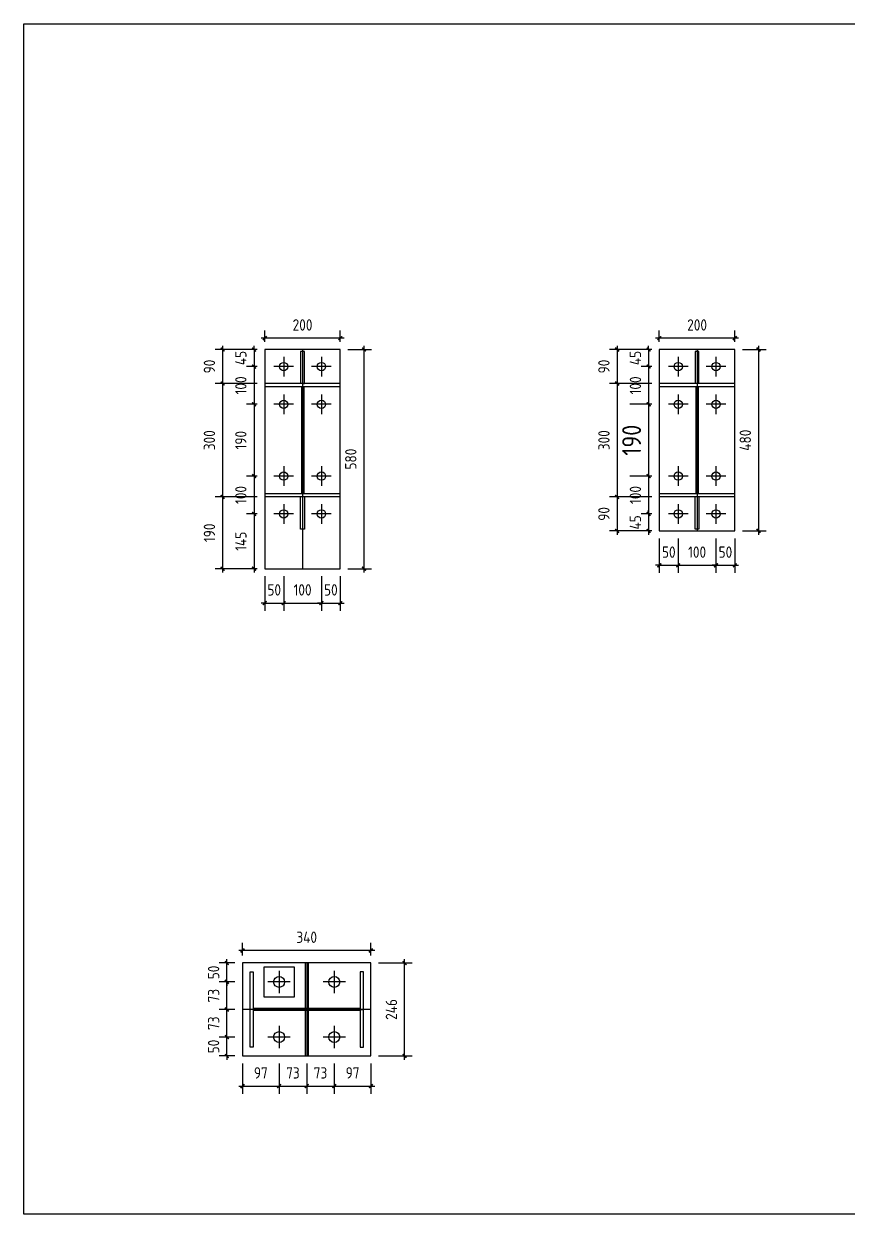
# Model space of a CAD drawing. Extents: x 533809 to 747315, y -17138 to 180511.
# Drawn here: x 561684 to 563867, y 168712 to 171862 of the extents above; entities that cross this region are included whole.
import ezdxf

# ---------------------------------------------------------------- set-up
doc = ezdxf.new("R2010")
doc.units = 0
doc.header["$LTSCALE"] = 1000
doc.header["$MEASUREMENT"] = 0
doc.styles.get("Standard").update_dxf_attribs({"font": 'gbenor.shx', "bigfont": 'gbcbig.shx'})
doc.dimstyles.get("Standard").update_dxf_attribs({"dimscale": 100, "dimtxt": 3.5, "dimasz": 1, "dimexe": 2.5, "dimexo": 3, "dimgap": 1.5, "dimtad": 1, "dimdec": 0, "dimzin": 0, "dimdsep": 46, "dimtxsty": 'Standard', "dimblk": 'ARCHTICK', "dimcen": 0.09, "dimadec": 0, "dimazin": 0, "dimtfac": 1, "dimtdec": 0, "dimtix": 1, "dimtmove": 2, "dimatfit": 3, "dimfxl": 1, "dimtolj": 1, "dimtzin": 0, "dimarcsym": 0})

# ---------------------------------------------------------------- blocks, each defined once
blk = doc.blocks.new('_ArchTick')
at = {"color": 0, "linetype": 'ByBlock', "const_width": 0.4}
blk.add_lwpolyline([(-0.5, -0.5), (0.5, 0.5)], dxfattribs=at)
blk = doc.blocks.new('*D1408')
at = {"color": 3, "lineweight": -2}
for p, q in [((562302.3, 171000.4), (562273.9, 171000.4)), ((562293.9, 171000.4), (562293.9, 171010.4)), ((562293.9, 171000.4), (562293.9, 170955.4)), ((562302.3, 170955.4), (562273.9, 170955.4)), ((562293.9, 170955.4), (562293.9, 170945.4))]:
    blk.add_line(p, q, dxfattribs=at)
at = {"layer": 'Defpoints', "color": 0}
for p in [(562322.3, 171000.4), (562293.9, 170955.4), (562322.3, 170955.4)]:
    blk.add_point(p, dxfattribs=at)
at = {"color": 3, "lineweight": -2, "xscale": 10, "yscale": 10, "zscale": 10}
for p, rotation in [((562293.9, 171000.4), 270), ((562293.9, 170955.4), 90)]:
    blk.add_blockref('_ArchTick', p, dxfattribs=dict(at, rotation=rotation))
at = {"color": 0, "insert": (562258.9, 170977.9), "char_height": 30, "attachment_point": 5, "rotation": 90}
blk.add_mtext('\\A1;45', dxfattribs=at)
blk = doc.blocks.new('*D1379')
at = {"color": 3, "lineweight": -2}
for p, q in [((562302.3, 170955.4), (562273.9, 170955.4)), ((562293.9, 170965.4), (562293.9, 170845.4)), ((562302.3, 170855.4), (562273.9, 170855.4))]:
    blk.add_line(p, q, dxfattribs=at)
at = {"layer": 'Defpoints', "color": 0}
for p in [(562322.3, 170955.4), (562293.9, 170855.4), (562322.3, 170855.4)]:
    blk.add_point(p, dxfattribs=at)
at = {"color": 3, "lineweight": -2, "xscale": 10, "yscale": 10, "zscale": 10}
for p, rotation in [((562293.9, 170955.4), 90), ((562293.9, 170855.4), 270)]:
    blk.add_blockref('_ArchTick', p, dxfattribs=dict(at, rotation=rotation))
at = {"color": 0, "insert": (562258.9, 170905.4), "char_height": 30, "attachment_point": 5, "rotation": 90}
blk.add_mtext('\\A1;100', dxfattribs=at)
blk = doc.blocks.new('*D1380')
at = {"color": 3, "lineweight": -2}
for p, q in [((562293.9, 170865.4), (562293.9, 170655.4)), ((562302.3, 170855.4), (562273.9, 170855.4)), ((562302.3, 170665.4), (562273.9, 170665.4))]:
    blk.add_line(p, q, dxfattribs=at)
at = {"layer": 'Defpoints', "color": 0}
for p in [(562322.3, 170855.4), (562293.9, 170665.4), (562322.3, 170665.4)]:
    blk.add_point(p, dxfattribs=at)
at = {"color": 3, "lineweight": -2, "xscale": 10, "yscale": 10, "zscale": 10}
for p, rotation in [((562293.9, 170855.4), 90), ((562293.9, 170665.4), 270)]:
    blk.add_blockref('_ArchTick', p, dxfattribs=dict(at, rotation=rotation))
at = {"color": 0, "insert": (562258.9, 170760.4), "char_height": 30, "attachment_point": 5, "rotation": 90}
blk.add_mtext('\\A1;190', dxfattribs=at)
blk = doc.blocks.new('*D1381')
at = {"color": 3, "lineweight": -2}
for p, q in [((562293.9, 170675.4), (562293.9, 170555.4)), ((562302.3, 170665.4), (562273.9, 170665.4)), ((562302.3, 170565.4), (562273.9, 170565.4))]:
    blk.add_line(p, q, dxfattribs=at)
at = {"layer": 'Defpoints', "color": 0}
for p in [(562322.3, 170665.4), (562293.9, 170565.4), (562322.3, 170565.4)]:
    blk.add_point(p, dxfattribs=at)
at = {"color": 3, "lineweight": -2, "xscale": 10, "yscale": 10, "zscale": 10}
for p, rotation in [((562293.9, 170665.4), 90), ((562293.9, 170565.4), 270)]:
    blk.add_blockref('_ArchTick', p, dxfattribs=dict(at, rotation=rotation))
at = {"color": 0, "insert": (562258.9, 170615.4), "char_height": 30, "attachment_point": 5, "rotation": 90}
blk.add_mtext('\\A1;100', dxfattribs=at)
blk = doc.blocks.new('*D1409')
at = {"color": 3, "lineweight": -2}
for p, q in [((562293.9, 170575.4), (562293.9, 170410.4)), ((562302.3, 170565.4), (562273.9, 170565.4)), ((562302.3, 170420.4), (562273.9, 170420.4))]:
    blk.add_line(p, q, dxfattribs=at)
at = {"layer": 'Defpoints', "color": 0}
for p in [(562322.3, 170565.4), (562293.9, 170420.4), (562322.3, 170420.4)]:
    blk.add_point(p, dxfattribs=at)
at = {"color": 3, "lineweight": -2, "xscale": 10, "yscale": 10, "zscale": 10}
for p, rotation in [((562293.9, 170565.4), 90), ((562293.9, 170420.4), 270)]:
    blk.add_blockref('_ArchTick', p, dxfattribs=dict(at, rotation=rotation))
at = {"color": 0, "insert": (562258.9, 170492.9), "char_height": 30, "attachment_point": 5, "rotation": 90}
blk.add_mtext('\\A1;145', dxfattribs=at)
blk = doc.blocks.new('*D1382')
at = {"color": 3, "lineweight": -2}
for p, q in [((562322.3, 170400.4), (562322.3, 170309.3)), ((562372.3, 170400.4), (562372.3, 170309.3)), ((562322.3, 170329.3), (562312.3, 170329.3)), ((562322.3, 170329.3), (562372.3, 170329.3)), ((562372.3, 170329.3), (562382.3, 170329.3))]:
    blk.add_line(p, q, dxfattribs=at)
at = {"layer": 'Defpoints', "color": 0}
for p in [(562322.3, 170420.4), (562372.3, 170420.4), (562372.3, 170329.3)]:
    blk.add_point(p, dxfattribs=at)
at = {"color": 3, "lineweight": -2, "xscale": 10, "yscale": 10, "zscale": 10}
blk.add_blockref('_ArchTick', (562322.3, 170329.3), dxfattribs=at)
at = {"color": 3, "lineweight": -2, "xscale": 10, "yscale": 10, "zscale": 10, "rotation": 180}
blk.add_blockref('_ArchTick', (562372.3, 170329.3), dxfattribs=at)
at = {"color": 0, "insert": (562347.3, 170364.3), "char_height": 30, "attachment_point": 5}
blk.add_mtext('\\A1;50', dxfattribs=at)
blk = doc.blocks.new('*D1383')
at = {"color": 3, "lineweight": -2}
for p, q in [((562372.3, 170400.4), (562372.3, 170309.3)), ((562472.3, 170400.4), (562472.3, 170309.3)), ((562362.3, 170329.3), (562482.3, 170329.3))]:
    blk.add_line(p, q, dxfattribs=at)
at = {"layer": 'Defpoints', "color": 0}
for p in [(562372.3, 170420.4), (562472.3, 170420.4), (562472.3, 170329.3)]:
    blk.add_point(p, dxfattribs=at)
at = {"color": 3, "lineweight": -2, "xscale": 10, "yscale": 10, "zscale": 10, "rotation": 180}
blk.add_blockref('_ArchTick', (562372.3, 170329.3), dxfattribs=at)
at = {"color": 3, "lineweight": -2, "xscale": 10, "yscale": 10, "zscale": 10}
blk.add_blockref('_ArchTick', (562472.3, 170329.3), dxfattribs=at)
at = {"color": 0, "insert": (562422.3, 170364.3), "char_height": 30, "attachment_point": 5}
blk.add_mtext('\\A1;100', dxfattribs=at)
blk = doc.blocks.new('*D1410')
at = {"color": 3, "lineweight": -2}
for p, q in [((562472.3, 170400.4), (562472.3, 170309.3)), ((562522.3, 170400.4), (562522.3, 170309.3)), ((562472.3, 170329.3), (562462.3, 170329.3)), ((562472.3, 170329.3), (562522.3, 170329.3)), ((562522.3, 170329.3), (562532.3, 170329.3))]:
    blk.add_line(p, q, dxfattribs=at)
at = {"layer": 'Defpoints', "color": 0}
for p in [(562472.3, 170420.4), (562522.3, 170420.4), (562522.3, 170329.3)]:
    blk.add_point(p, dxfattribs=at)
at = {"color": 3, "lineweight": -2, "xscale": 10, "yscale": 10, "zscale": 10}
blk.add_blockref('_ArchTick', (562472.3, 170329.3), dxfattribs=at)
at = {"color": 3, "lineweight": -2, "xscale": 10, "yscale": 10, "zscale": 10, "rotation": 180}
blk.add_blockref('_ArchTick', (562522.3, 170329.3), dxfattribs=at)
at = {"color": 0, "insert": (562497.3, 170364.3), "char_height": 30, "attachment_point": 5}
blk.add_mtext('\\A1;50', dxfattribs=at)
blk = doc.blocks.new('*D1411')
at = {"color": 3, "lineweight": -2}
for p, q in [((562302.3, 171000.4), (562190.6, 171000.4)), ((562210.6, 171010.4), (562210.6, 170900.4)), ((562302.3, 170910.4), (562190.6, 170910.4))]:
    blk.add_line(p, q, dxfattribs=at)
at = {"layer": 'Defpoints', "color": 0}
for p in [(562322.3, 171000.4), (562210.6, 170910.4), (562322.3, 170910.4)]:
    blk.add_point(p, dxfattribs=at)
at = {"color": 3, "lineweight": -2, "xscale": 10, "yscale": 10, "zscale": 10}
for p, rotation in [((562210.6, 171000.4), 90), ((562210.6, 170910.4), 270)]:
    blk.add_blockref('_ArchTick', p, dxfattribs=dict(at, rotation=rotation))
at = {"color": 0, "insert": (562175.6, 170955.4), "char_height": 30, "attachment_point": 5, "rotation": 90}
blk.add_mtext('\\A1;90', dxfattribs=at)
blk = doc.blocks.new('*D1412')
at = {"color": 3, "lineweight": -2}
for p, q in [((562210.6, 170920.4), (562210.6, 170600.4)), ((562302.3, 170910.4), (562190.6, 170910.4)), ((562302.3, 170610.4), (562190.6, 170610.4))]:
    blk.add_line(p, q, dxfattribs=at)
at = {"layer": 'Defpoints', "color": 0}
for p in [(562322.3, 170910.4), (562210.6, 170610.4), (562322.3, 170610.4)]:
    blk.add_point(p, dxfattribs=at)
at = {"color": 3, "lineweight": -2, "xscale": 10, "yscale": 10, "zscale": 10}
for p, rotation in [((562210.6, 170910.4), 90), ((562210.6, 170610.4), 270)]:
    blk.add_blockref('_ArchTick', p, dxfattribs=dict(at, rotation=rotation))
at = {"color": 0, "insert": (562175.6, 170760.4), "char_height": 30, "attachment_point": 5, "rotation": 90}
blk.add_mtext('\\A1;300', dxfattribs=at)
blk = doc.blocks.new('*D1413')
at = {"color": 3, "lineweight": -2}
for p, q in [((562302.3, 170610.4), (562190.6, 170610.4)), ((562210.6, 170620.4), (562210.6, 170410.4)), ((562302.3, 170420.4), (562190.6, 170420.4))]:
    blk.add_line(p, q, dxfattribs=at)
at = {"layer": 'Defpoints', "color": 0}
for p in [(562322.3, 170610.4), (562210.6, 170420.4), (562322.3, 170420.4)]:
    blk.add_point(p, dxfattribs=at)
at = {"color": 3, "lineweight": -2, "xscale": 10, "yscale": 10, "zscale": 10}
for p, rotation in [((562210.6, 170610.4), 90), ((562210.6, 170420.4), 270)]:
    blk.add_blockref('_ArchTick', p, dxfattribs=dict(at, rotation=rotation))
at = {"color": 0, "insert": (562175.6, 170515.4), "char_height": 30, "attachment_point": 5, "rotation": 90}
blk.add_mtext('\\A1;190', dxfattribs=at)
blk = doc.blocks.new('*D1414')
at = {"color": 3, "lineweight": -2}
for p, q in [((562542.3, 171000.4), (562605, 171000.4)), ((562585, 171010.4), (562585, 170410.4)), ((562542.3, 170420.4), (562605, 170420.4))]:
    blk.add_line(p, q, dxfattribs=at)
at = {"layer": 'Defpoints', "color": 0}
for p in [(562522.3, 171000.4), (562522.3, 170420.4), (562585, 170420.4)]:
    blk.add_point(p, dxfattribs=at)
at = {"color": 3, "lineweight": -2, "xscale": 10, "yscale": 10, "zscale": 10}
for p, rotation in [((562585, 171000.4), 90), ((562585, 170420.4), 270)]:
    blk.add_blockref('_ArchTick', p, dxfattribs=dict(at, rotation=rotation))
at = {"color": 0, "insert": (562550, 170710.4), "char_height": 30, "attachment_point": 5, "rotation": 90}
blk.add_mtext('\\A1;580', dxfattribs=at)
blk = doc.blocks.new('*D1415')
at = {"color": 3, "lineweight": -2}
for p, q in [((562322.3, 171020.4), (562322.3, 171050.4)), ((562522.3, 171020.4), (562522.3, 171050.4)), ((562532.3, 171030.4), (562312.3, 171030.4))]:
    blk.add_line(p, q, dxfattribs=at)
at = {"layer": 'Defpoints', "color": 0}
for p in [(562322.3, 171030.4), (562322.3, 171000.4), (562522.3, 171000.4)]:
    blk.add_point(p, dxfattribs=at)
at = {"color": 3, "lineweight": -2, "xscale": 10, "yscale": 10, "zscale": 10, "rotation": 180}
blk.add_blockref('_ArchTick', (562322.3, 171030.4), dxfattribs=at)
at = {"color": 3, "lineweight": -2, "xscale": 10, "yscale": 10, "zscale": 10}
blk.add_blockref('_ArchTick', (562522.3, 171030.4), dxfattribs=at)
at = {"color": 0, "insert": (562422.3, 171065.4), "char_height": 30, "attachment_point": 5}
blk.add_mtext('\\A1;200', dxfattribs=at)
blk = doc.blocks.new('*D1416')
at = {"color": 3, "lineweight": -2}
for p, q in [((563347.1, 171000.4), (563318.7, 171000.4)), ((563338.7, 171000.4), (563338.7, 171010.4)), ((563338.7, 171000.4), (563338.7, 170955.4)), ((563347.1, 170955.4), (563318.7, 170955.4)), ((563338.7, 170955.4), (563338.7, 170945.4))]:
    blk.add_line(p, q, dxfattribs=at)
at = {"layer": 'Defpoints', "color": 0}
for p in [(563367.1, 171000.4), (563338.7, 170955.4), (563367.1, 170955.4)]:
    blk.add_point(p, dxfattribs=at)
at = {"color": 3, "lineweight": -2, "xscale": 10, "yscale": 10, "zscale": 10}
for p, rotation in [((563338.7, 171000.4), 270), ((563338.7, 170955.4), 90)]:
    blk.add_blockref('_ArchTick', p, dxfattribs=dict(at, rotation=rotation))
at = {"color": 0, "insert": (563303.7, 170977.9), "char_height": 30, "attachment_point": 5, "rotation": 90}
blk.add_mtext('\\A1;45', dxfattribs=at)
blk = doc.blocks.new('*D1384')
at = {"color": 3, "lineweight": -2}
for p, q in [((563347.1, 170955.4), (563318.7, 170955.4)), ((563338.7, 170965.4), (563338.7, 170845.4)), ((563347.1, 170855.4), (563318.7, 170855.4))]:
    blk.add_line(p, q, dxfattribs=at)
at = {"layer": 'Defpoints', "color": 0}
for p in [(563367.1, 170955.4), (563338.7, 170855.4), (563367.1, 170855.4)]:
    blk.add_point(p, dxfattribs=at)
at = {"color": 3, "lineweight": -2, "xscale": 10, "yscale": 10, "zscale": 10}
for p, rotation in [((563338.7, 170955.4), 90), ((563338.7, 170855.4), 270)]:
    blk.add_blockref('_ArchTick', p, dxfattribs=dict(at, rotation=rotation))
at = {"color": 0, "insert": (563303.7, 170905.4), "char_height": 30, "attachment_point": 5, "rotation": 90}
blk.add_mtext('\\A1;100', dxfattribs=at)
blk = doc.blocks.new('*D1385')
at = {"color": 3, "lineweight": -2}
for p, q in [((563347.1, 170855.4), (563288.7, 170855.4)), ((563338.7, 170855.4), (563338.7, 170665.4)), ((563347.1, 170665.4), (563288.7, 170665.4))]:
    blk.add_line(p, q, dxfattribs=at)
at = {"layer": 'Defpoints', "color": 0}
for p in [(563367.1, 170855.4), (563338.7, 170665.4), (563367.1, 170665.4)]:
    blk.add_point(p, dxfattribs=at)
at = {"color": 3, "lineweight": -2, "xscale": 10, "yscale": 10, "zscale": 10}
for p, rotation in [((563338.7, 170855.4), 90), ((563338.7, 170665.4), 270)]:
    blk.add_blockref('_ArchTick', p, dxfattribs=dict(at, rotation=rotation))
at = {"color": 0, "insert": (563293.7, 170760.4), "char_height": 50, "attachment_point": 5, "rotation": 90}
blk.add_mtext('\\A1;190', dxfattribs=at)
blk = doc.blocks.new('*D1386')
at = {"color": 3, "lineweight": -2}
for p, q in [((563338.7, 170675.4), (563338.7, 170555.4)), ((563347.1, 170665.4), (563318.7, 170665.4)), ((563347.1, 170565.4), (563318.7, 170565.4))]:
    blk.add_line(p, q, dxfattribs=at)
at = {"layer": 'Defpoints', "color": 0}
for p in [(563367.1, 170665.4), (563338.7, 170565.4), (563367.1, 170565.4)]:
    blk.add_point(p, dxfattribs=at)
at = {"color": 3, "lineweight": -2, "xscale": 10, "yscale": 10, "zscale": 10}
for p, rotation in [((563338.7, 170665.4), 90), ((563338.7, 170565.4), 270)]:
    blk.add_blockref('_ArchTick', p, dxfattribs=dict(at, rotation=rotation))
at = {"color": 0, "insert": (563303.7, 170615.4), "char_height": 30, "attachment_point": 5, "rotation": 90}
blk.add_mtext('\\A1;100', dxfattribs=at)
blk = doc.blocks.new('*D1417')
at = {"color": 3, "lineweight": -2}
for p, q in [((563338.7, 170565.4), (563338.7, 170575.4)), ((563347.1, 170565.4), (563318.7, 170565.4)), ((563338.7, 170565.4), (563338.7, 170520.4)), ((563347.1, 170520.4), (563318.7, 170520.4)), ((563338.7, 170520.4), (563338.7, 170510.4))]:
    blk.add_line(p, q, dxfattribs=at)
at = {"layer": 'Defpoints', "color": 0}
for p in [(563367.1, 170565.4), (563338.7, 170520.4), (563367.1, 170520.4)]:
    blk.add_point(p, dxfattribs=at)
at = {"color": 3, "lineweight": -2, "xscale": 10, "yscale": 10, "zscale": 10}
for p, rotation in [((563338.7, 170565.4), 270), ((563338.7, 170520.4), 90)]:
    blk.add_blockref('_ArchTick', p, dxfattribs=dict(at, rotation=rotation))
at = {"color": 0, "insert": (563303.7, 170542.9), "char_height": 30, "attachment_point": 5, "rotation": 90}
blk.add_mtext('\\A1;45', dxfattribs=at)
blk = doc.blocks.new('*D1387')
at = {"color": 3, "lineweight": -2}
for p, q in [((563367.1, 170500.4), (563367.1, 170409.3)), ((563417.1, 170500.4), (563417.1, 170409.3)), ((563367.1, 170429.3), (563357.1, 170429.3)), ((563367.1, 170429.3), (563417.1, 170429.3)), ((563417.1, 170429.3), (563427.1, 170429.3))]:
    blk.add_line(p, q, dxfattribs=at)
at = {"layer": 'Defpoints', "color": 0}
for p in [(563367.1, 170520.4), (563417.1, 170520.4), (563417.1, 170429.3)]:
    blk.add_point(p, dxfattribs=at)
at = {"color": 3, "lineweight": -2, "xscale": 10, "yscale": 10, "zscale": 10}
blk.add_blockref('_ArchTick', (563367.1, 170429.3), dxfattribs=at)
at = {"color": 3, "lineweight": -2, "xscale": 10, "yscale": 10, "zscale": 10, "rotation": 180}
blk.add_blockref('_ArchTick', (563417.1, 170429.3), dxfattribs=at)
at = {"color": 0, "insert": (563392.1, 170464.3), "char_height": 30, "attachment_point": 5}
blk.add_mtext('\\A1;50', dxfattribs=at)
blk = doc.blocks.new('*D1388')
at = {"color": 3, "lineweight": -2}
for p, q in [((563417.1, 170500.4), (563417.1, 170409.3)), ((563517.1, 170500.4), (563517.1, 170409.3)), ((563407.1, 170429.3), (563527.1, 170429.3))]:
    blk.add_line(p, q, dxfattribs=at)
at = {"layer": 'Defpoints', "color": 0}
for p in [(563417.1, 170520.4), (563517.1, 170520.4), (563517.1, 170429.3)]:
    blk.add_point(p, dxfattribs=at)
at = {"color": 3, "lineweight": -2, "xscale": 10, "yscale": 10, "zscale": 10, "rotation": 180}
blk.add_blockref('_ArchTick', (563417.1, 170429.3), dxfattribs=at)
at = {"color": 3, "lineweight": -2, "xscale": 10, "yscale": 10, "zscale": 10}
blk.add_blockref('_ArchTick', (563517.1, 170429.3), dxfattribs=at)
at = {"color": 0, "insert": (563467.1, 170464.3), "char_height": 30, "attachment_point": 5}
blk.add_mtext('\\A1;100', dxfattribs=at)
blk = doc.blocks.new('*D1418')
at = {"color": 3, "lineweight": -2}
for p, q in [((563517.1, 170500.4), (563517.1, 170409.3)), ((563567.1, 170500.4), (563567.1, 170409.3)), ((563517.1, 170429.3), (563507.1, 170429.3)), ((563517.1, 170429.3), (563567.1, 170429.3)), ((563567.1, 170429.3), (563577.1, 170429.3))]:
    blk.add_line(p, q, dxfattribs=at)
at = {"layer": 'Defpoints', "color": 0}
for p in [(563517.1, 170520.4), (563567.1, 170520.4), (563567.1, 170429.3)]:
    blk.add_point(p, dxfattribs=at)
at = {"color": 3, "lineweight": -2, "xscale": 10, "yscale": 10, "zscale": 10}
blk.add_blockref('_ArchTick', (563517.1, 170429.3), dxfattribs=at)
at = {"color": 3, "lineweight": -2, "xscale": 10, "yscale": 10, "zscale": 10, "rotation": 180}
blk.add_blockref('_ArchTick', (563567.1, 170429.3), dxfattribs=at)
at = {"color": 0, "insert": (563542.1, 170464.3), "char_height": 30, "attachment_point": 5}
blk.add_mtext('\\A1;50', dxfattribs=at)
blk = doc.blocks.new('*D1419')
at = {"color": 3, "lineweight": -2}
for p, q in [((563347.1, 171000.4), (563235.4, 171000.4)), ((563255.4, 171010.4), (563255.4, 170900.4)), ((563347.1, 170910.4), (563235.4, 170910.4))]:
    blk.add_line(p, q, dxfattribs=at)
at = {"layer": 'Defpoints', "color": 0}
for p in [(563367.1, 171000.4), (563255.4, 170910.4), (563367.1, 170910.4)]:
    blk.add_point(p, dxfattribs=at)
at = {"color": 3, "lineweight": -2, "xscale": 10, "yscale": 10, "zscale": 10}
for p, rotation in [((563255.4, 171000.4), 90), ((563255.4, 170910.4), 270)]:
    blk.add_blockref('_ArchTick', p, dxfattribs=dict(at, rotation=rotation))
at = {"color": 0, "insert": (563220.4, 170955.4), "char_height": 30, "attachment_point": 5, "rotation": 90}
blk.add_mtext('\\A1;90', dxfattribs=at)
blk = doc.blocks.new('*D1420')
at = {"color": 3, "lineweight": -2}
for p, q in [((563255.4, 170920.4), (563255.4, 170600.4)), ((563347.1, 170910.4), (563235.4, 170910.4)), ((563347.1, 170610.4), (563235.4, 170610.4))]:
    blk.add_line(p, q, dxfattribs=at)
at = {"layer": 'Defpoints', "color": 0}
for p in [(563367.1, 170910.4), (563255.4, 170610.4), (563367.1, 170610.4)]:
    blk.add_point(p, dxfattribs=at)
at = {"color": 3, "lineweight": -2, "xscale": 10, "yscale": 10, "zscale": 10}
for p, rotation in [((563255.4, 170910.4), 90), ((563255.4, 170610.4), 270)]:
    blk.add_blockref('_ArchTick', p, dxfattribs=dict(at, rotation=rotation))
at = {"color": 0, "insert": (563220.4, 170760.4), "char_height": 30, "attachment_point": 5, "rotation": 90}
blk.add_mtext('\\A1;300', dxfattribs=at)
blk = doc.blocks.new('*D1421')
at = {"color": 3, "lineweight": -2}
for p, q in [((563347.1, 170610.4), (563235.4, 170610.4)), ((563255.4, 170620.4), (563255.4, 170510.4)), ((563347.1, 170520.4), (563235.4, 170520.4))]:
    blk.add_line(p, q, dxfattribs=at)
at = {"layer": 'Defpoints', "color": 0}
for p in [(563367.1, 170610.4), (563255.4, 170520.4), (563367.1, 170520.4)]:
    blk.add_point(p, dxfattribs=at)
at = {"color": 3, "lineweight": -2, "xscale": 10, "yscale": 10, "zscale": 10}
for p, rotation in [((563255.4, 170610.4), 90), ((563255.4, 170520.4), 270)]:
    blk.add_blockref('_ArchTick', p, dxfattribs=dict(at, rotation=rotation))
at = {"color": 0, "insert": (563220.4, 170565.4), "char_height": 30, "attachment_point": 5, "rotation": 90}
blk.add_mtext('\\A1;90', dxfattribs=at)
blk = doc.blocks.new('*D1422')
at = {"color": 3, "lineweight": -2}
for p, q in [((563587.1, 171000.4), (563649.8, 171000.4)), ((563629.8, 171010.4), (563629.8, 170510.4)), ((563587.1, 170520.4), (563649.8, 170520.4))]:
    blk.add_line(p, q, dxfattribs=at)
at = {"layer": 'Defpoints', "color": 0}
for p in [(563567.1, 171000.4), (563567.1, 170520.4), (563629.8, 170520.4)]:
    blk.add_point(p, dxfattribs=at)
at = {"color": 3, "lineweight": -2, "xscale": 10, "yscale": 10, "zscale": 10}
for p, rotation in [((563629.8, 171000.4), 90), ((563629.8, 170520.4), 270)]:
    blk.add_blockref('_ArchTick', p, dxfattribs=dict(at, rotation=rotation))
at = {"color": 0, "insert": (563594.8, 170760.4), "char_height": 30, "attachment_point": 5, "rotation": 90}
blk.add_mtext('\\A1;480', dxfattribs=at)
blk = doc.blocks.new('*D1423')
at = {"color": 3, "lineweight": -2}
for p, q in [((563367.1, 171020.4), (563367.1, 171050.4)), ((563567.1, 171020.4), (563567.1, 171050.4)), ((563577.1, 171030.4), (563357.1, 171030.4))]:
    blk.add_line(p, q, dxfattribs=at)
at = {"layer": 'Defpoints', "color": 0}
for p in [(563367.1, 171030.4), (563367.1, 171000.4), (563567.1, 171000.4)]:
    blk.add_point(p, dxfattribs=at)
at = {"color": 3, "lineweight": -2, "xscale": 10, "yscale": 10, "zscale": 10, "rotation": 180}
blk.add_blockref('_ArchTick', (563367.1, 171030.4), dxfattribs=at)
at = {"color": 3, "lineweight": -2, "xscale": 10, "yscale": 10, "zscale": 10}
blk.add_blockref('_ArchTick', (563567.1, 171030.4), dxfattribs=at)
at = {"color": 0, "insert": (563467.1, 171065.4), "char_height": 30, "attachment_point": 5}
blk.add_mtext('\\A1;200', dxfattribs=at)
blk = doc.blocks.new('*D1399')
at = {"color": 3, "lineweight": -2}
for p, q in [((562263.3, 169111), (562263.3, 169031.2)), ((562360.3, 169111), (562360.3, 169031.2)), ((562253.3, 169051.2), (562370.3, 169051.2))]:
    blk.add_line(p, q, dxfattribs=at)
at = {"layer": 'Defpoints', "color": 0}
for p in [(562263.3, 169131), (562360.3, 169131), (562360.3, 169051.2)]:
    blk.add_point(p, dxfattribs=at)
at = {"color": 3, "lineweight": -2, "xscale": 10, "yscale": 10, "zscale": 10, "rotation": 180}
blk.add_blockref('_ArchTick', (562263.3, 169051.2), dxfattribs=at)
at = {"color": 3, "lineweight": -2, "xscale": 10, "yscale": 10, "zscale": 10}
blk.add_blockref('_ArchTick', (562360.3, 169051.2), dxfattribs=at)
at = {"color": 0, "insert": (562311.8, 169086.2), "char_height": 30, "attachment_point": 5}
blk.add_mtext('\\A1;97', dxfattribs=at)
blk = doc.blocks.new('*D1400')
at = {"color": 3, "lineweight": -2}
for p, q in [((562360.3, 169111), (562360.3, 169031.2)), ((562433.3, 169111), (562433.3, 169031.2)), ((562350.3, 169051.2), (562443.3, 169051.2))]:
    blk.add_line(p, q, dxfattribs=at)
at = {"layer": 'Defpoints', "color": 0}
for p in [(562360.3, 169131), (562433.3, 169131), (562433.3, 169051.2)]:
    blk.add_point(p, dxfattribs=at)
at = {"color": 3, "lineweight": -2, "xscale": 10, "yscale": 10, "zscale": 10, "rotation": 180}
blk.add_blockref('_ArchTick', (562360.3, 169051.2), dxfattribs=at)
at = {"color": 3, "lineweight": -2, "xscale": 10, "yscale": 10, "zscale": 10}
blk.add_blockref('_ArchTick', (562433.3, 169051.2), dxfattribs=at)
at = {"color": 0, "insert": (562396.8, 169086.2), "char_height": 30, "attachment_point": 5}
blk.add_mtext('\\A1;73', dxfattribs=at)
blk = doc.blocks.new('*D1401')
at = {"color": 3, "lineweight": -2}
for p, q in [((562433.3, 169111), (562433.3, 169031.2)), ((562506.3, 169111), (562506.3, 169031.2)), ((562423.3, 169051.2), (562516.3, 169051.2))]:
    blk.add_line(p, q, dxfattribs=at)
at = {"layer": 'Defpoints', "color": 0}
for p in [(562433.3, 169131), (562506.3, 169131), (562506.3, 169051.2)]:
    blk.add_point(p, dxfattribs=at)
at = {"color": 3, "lineweight": -2, "xscale": 10, "yscale": 10, "zscale": 10, "rotation": 180}
blk.add_blockref('_ArchTick', (562433.3, 169051.2), dxfattribs=at)
at = {"color": 3, "lineweight": -2, "xscale": 10, "yscale": 10, "zscale": 10}
blk.add_blockref('_ArchTick', (562506.3, 169051.2), dxfattribs=at)
at = {"color": 0, "insert": (562469.8, 169086.2), "char_height": 30, "attachment_point": 5}
blk.add_mtext('\\A1;73', dxfattribs=at)
blk = doc.blocks.new('*D1402')
at = {"color": 3, "lineweight": -2}
for p, q in [((562506.3, 169111), (562506.3, 169031.2)), ((562603.3, 169111), (562603.3, 169031.2)), ((562496.3, 169051.2), (562613.3, 169051.2))]:
    blk.add_line(p, q, dxfattribs=at)
at = {"layer": 'Defpoints', "color": 0}
for p in [(562506.3, 169131), (562603.3, 169131), (562603.3, 169051.2)]:
    blk.add_point(p, dxfattribs=at)
at = {"color": 3, "lineweight": -2, "xscale": 10, "yscale": 10, "zscale": 10, "rotation": 180}
blk.add_blockref('_ArchTick', (562506.3, 169051.2), dxfattribs=at)
at = {"color": 3, "lineweight": -2, "xscale": 10, "yscale": 10, "zscale": 10}
blk.add_blockref('_ArchTick', (562603.3, 169051.2), dxfattribs=at)
at = {"color": 0, "insert": (562554.8, 169086.2), "char_height": 30, "attachment_point": 5}
blk.add_mtext('\\A1;97', dxfattribs=at)
blk = doc.blocks.new('*D1378')
at = {"color": 3, "lineweight": -2}
for p, q in [((562221.8, 169181), (562221.8, 169191)), ((562243.3, 169181), (562201.8, 169181)), ((562221.8, 169131), (562221.8, 169181)), ((562243.3, 169131), (562201.8, 169131)), ((562221.8, 169131), (562221.8, 169121))]:
    blk.add_line(p, q, dxfattribs=at)
at = {"layer": 'Defpoints', "color": 0}
for p in [(562221.8, 169181), (562263.3, 169181), (562263.3, 169131)]:
    blk.add_point(p, dxfattribs=at)
at = {"color": 3, "lineweight": -2, "xscale": 10, "yscale": 10, "zscale": 10}
for p, rotation in [((562221.8, 169181), 270), ((562221.8, 169131), 90)]:
    blk.add_blockref('_ArchTick', p, dxfattribs=dict(at, rotation=rotation))
at = {"color": 0, "insert": (562186.8, 169156), "char_height": 30, "attachment_point": 5, "rotation": 90}
blk.add_mtext('\\A1;50', dxfattribs=at)
blk = doc.blocks.new('*D1403')
at = {"color": 3, "lineweight": -2}
for p, q in [((562243.3, 169254), (562201.8, 169254)), ((562221.8, 169171), (562221.8, 169264)), ((562243.3, 169181), (562201.8, 169181))]:
    blk.add_line(p, q, dxfattribs=at)
at = {"layer": 'Defpoints', "color": 0}
for p in [(562221.8, 169254), (562263.3, 169254), (562263.3, 169181)]:
    blk.add_point(p, dxfattribs=at)
at = {"color": 3, "lineweight": -2, "xscale": 10, "yscale": 10, "zscale": 10}
for p, rotation in [((562221.8, 169254), 90), ((562221.8, 169181), 270)]:
    blk.add_blockref('_ArchTick', p, dxfattribs=dict(at, rotation=rotation))
at = {"color": 0, "insert": (562186.8, 169217.5), "char_height": 30, "attachment_point": 5, "rotation": 90}
blk.add_mtext('\\A1;73', dxfattribs=at)
blk = doc.blocks.new('*D1404')
at = {"color": 3, "lineweight": -2}
for p, q in [((562243.3, 169327), (562201.8, 169327)), ((562221.8, 169244), (562221.8, 169337)), ((562243.3, 169254), (562201.8, 169254))]:
    blk.add_line(p, q, dxfattribs=at)
at = {"layer": 'Defpoints', "color": 0}
for p in [(562221.8, 169327), (562263.3, 169327), (562263.3, 169254)]:
    blk.add_point(p, dxfattribs=at)
at = {"color": 3, "lineweight": -2, "xscale": 10, "yscale": 10, "zscale": 10}
for p, rotation in [((562221.8, 169327), 90), ((562221.8, 169254), 270)]:
    blk.add_blockref('_ArchTick', p, dxfattribs=dict(at, rotation=rotation))
at = {"color": 0, "insert": (562186.8, 169290.5), "char_height": 30, "attachment_point": 5, "rotation": 90}
blk.add_mtext('\\A1;73', dxfattribs=at)
blk = doc.blocks.new('*D1405')
at = {"color": 3, "lineweight": -2}
for p, q in [((562243.3, 169377), (562201.8, 169377)), ((562221.8, 169377), (562221.8, 169387)), ((562221.8, 169327), (562221.8, 169377)), ((562243.3, 169327), (562201.8, 169327)), ((562221.8, 169327), (562221.8, 169317))]:
    blk.add_line(p, q, dxfattribs=at)
at = {"layer": 'Defpoints', "color": 0}
for p in [(562221.8, 169377), (562263.3, 169377), (562263.3, 169327)]:
    blk.add_point(p, dxfattribs=at)
at = {"color": 3, "lineweight": -2, "xscale": 10, "yscale": 10, "zscale": 10}
for p, rotation in [((562221.8, 169377), 270), ((562221.8, 169327), 90)]:
    blk.add_blockref('_ArchTick', p, dxfattribs=dict(at, rotation=rotation))
at = {"color": 0, "insert": (562186.8, 169352), "char_height": 30, "attachment_point": 5, "rotation": 90}
blk.add_mtext('\\A1;50', dxfattribs=at)
blk = doc.blocks.new('*D1406')
at = {"color": 3, "lineweight": -2}
for p, q in [((562613.3, 169410.1), (562253.3, 169410.1)), ((562263.3, 169397), (562263.3, 169430.1)), ((562603.3, 169397), (562603.3, 169430.1))]:
    blk.add_line(p, q, dxfattribs=at)
at = {"layer": 'Defpoints', "color": 0}
for p in [(562263.3, 169410.1), (562263.3, 169377), (562603.3, 169377)]:
    blk.add_point(p, dxfattribs=at)
at = {"color": 3, "lineweight": -2, "xscale": 10, "yscale": 10, "zscale": 10, "rotation": 180}
blk.add_blockref('_ArchTick', (562263.3, 169410.1), dxfattribs=at)
at = {"color": 3, "lineweight": -2, "xscale": 10, "yscale": 10, "zscale": 10}
blk.add_blockref('_ArchTick', (562603.3, 169410.1), dxfattribs=at)
at = {"color": 0, "insert": (562433.3, 169445.1), "char_height": 30, "attachment_point": 5}
blk.add_mtext('\\A1;340', dxfattribs=at)
blk = doc.blocks.new('*D1407')
at = {"color": 3, "lineweight": -2}
for p, q in [((562623.3, 169377), (562712.5, 169377)), ((562692.5, 169121), (562692.5, 169387)), ((562623.3, 169131), (562712.5, 169131))]:
    blk.add_line(p, q, dxfattribs=at)
at = {"layer": 'Defpoints', "color": 0}
for p in [(562603.3, 169377), (562692.5, 169377), (562603.3, 169131)]:
    blk.add_point(p, dxfattribs=at)
at = {"color": 3, "lineweight": -2, "xscale": 10, "yscale": 10, "zscale": 10}
for p, rotation in [((562692.5, 169377), 90), ((562692.5, 169131), 270)]:
    blk.add_blockref('_ArchTick', p, dxfattribs=dict(at, rotation=rotation))
at = {"color": 0, "insert": (562657.5, 169254), "char_height": 30, "attachment_point": 5, "rotation": 90}
blk.add_mtext('\\A1;246', dxfattribs=at)

msp = doc.modelspace()

# ---------------------------------------------------------------- linework, layer by layer
for p, q in [((562322.3, 171000.4), (562322.3, 170420.4)), ((562522.3, 171000.4), (562322.3, 171000.4)), ((562522.3, 170420.4), (562522.3, 171000.4)), ((563367.1, 171000.4), (563367.1, 170520.4)), ((563567.1, 171000.4), (563367.1, 171000.4)), ((563567.1, 170520.4), (563567.1, 171000.4)), ((562398.3, 170955.4), (562346.3, 170955.4)), ((562372.3, 170981.4), (562372.3, 170929.4)), ((562498.3, 170955.4), (562446.3, 170955.4)), ((562472.3, 170981.4), (562472.3, 170929.4)), ((563443.1, 170955.4), (563391.1, 170955.4)), ((563417.1, 170981.4), (563417.1, 170929.4)), ((563543.1, 170955.4), (563491.1, 170955.4)), ((563517.1, 170981.4), (563517.1, 170929.4)), ((562322.3, 170910.4), (562322.3, 170902.4)), ((563367.1, 170910.4), (563367.1, 170902.4)), ((562372.3, 170881.4), (562372.3, 170829.4)), ((562472.3, 170881.4), (562472.3, 170829.4)), ((563417.1, 170881.4), (563417.1, 170829.4)), ((563517.1, 170881.4), (563517.1, 170829.4)), ((562398.3, 170855.4), (562346.3, 170855.4)), ((562498.3, 170855.4), (562446.3, 170855.4)), ((563443.1, 170855.4), (563391.1, 170855.4)), ((563543.1, 170855.4), (563491.1, 170855.4)), ((562372.3, 170691.4), (562372.3, 170639.4)), ((562472.3, 170691.4), (562472.3, 170639.4)), ((563417.1, 170691.4), (563417.1, 170639.4)), ((563517.1, 170691.4), (563517.1, 170639.4)), ((562398.3, 170665.4), (562346.3, 170665.4)), ((562498.3, 170665.4), (562446.3, 170665.4)), ((563443.1, 170665.4), (563391.1, 170665.4)), ((563543.1, 170665.4), (563491.1, 170665.4)), ((562372.3, 170591.4), (562372.3, 170539.4)), ((562472.3, 170591.4), (562472.3, 170539.4)), ((563417.1, 170591.4), (563417.1, 170539.4)), ((563517.1, 170591.4), (563517.1, 170539.4)), ((562398.3, 170565.4), (562346.3, 170565.4)), ((562498.3, 170565.4), (562446.3, 170565.4)), ((563443.1, 170565.4), (563391.1, 170565.4)), ((563543.1, 170565.4), (563491.1, 170565.4)), ((563367.1, 170520.4), (563567.1, 170520.4)), ((562322.3, 170420.4), (562522.3, 170420.4)), ((562263.3, 169377), (562263.3, 169131)), ((562603.3, 169377), (562263.3, 169377)), ((562603.3, 169131), (562603.3, 169377)), ((562360.3, 169356.5), (562360.3, 169297.5)), ((562506.3, 169356.5), (562506.3, 169297.5)), ((562389.8, 169327), (562330.8, 169327)), ((562535.8, 169327), (562476.8, 169327)), ((562433.3, 169254), (562283.3, 169254)), ((562433.3, 169254), (562583.3, 169254)), ((562360.3, 169210.5), (562360.3, 169151.5)), ((562506.3, 169210.5), (562506.3, 169151.5)), ((562389.8, 169181), (562330.8, 169181)), ((562535.8, 169181), (562476.8, 169181)), ((562263.3, 169131), (562603.3, 169131))]:
    msp.add_line(p, q)
at = {"color": 2}
for p, q in [((562427.3, 170995.4), (562417.3, 170995.4)), ((562417.3, 170995.4), (562417.3, 170910.4)), ((562427.3, 170910.4), (562427.3, 170995.4)), ((563472.1, 170995.4), (563462.1, 170995.4)), ((563462.1, 170995.4), (563462.1, 170910.4)), ((563472.1, 170910.4), (563472.1, 170995.4)), ((562422.3, 170910.4), (562427.3, 170910.4)), ((562417.3, 170525.4), (562417.3, 170610.4)), ((562427.3, 170610.4), (562427.3, 170525.4)), ((563462.1, 170525.4), (563462.1, 170610.4)), ((563472.1, 170610.4), (563472.1, 170525.4)), ((562427.3, 170525.4), (562417.3, 170525.4)), ((563472.1, 170525.4), (563462.1, 170525.4)), ((562429.3, 169377), (562429.3, 169257)), ((562437.3, 169377), (562437.3, 169257)), ((562320.3, 169327), (562320.3, 169367)), ((562320.3, 169367), (562400.3, 169367)), ((562400.3, 169367), (562400.3, 169287)), ((562320.3, 169287), (562320.3, 169327)), ((562400.3, 169287), (562320.3, 169287)), ((562429.3, 169251), (562429.3, 169131)), ((562437.3, 169251), (562437.3, 169131))]:
    msp.add_line(p, q, dxfattribs=at)
at = {"color": 1}
for p, q in [((562422.3, 171000.4), (562422.3, 170420.4)), ((563467.1, 171000.4), (563467.1, 170520.4)), ((562433.3, 169377), (562433.3, 169131)), ((562603.3, 169254), (562263.3, 169254))]:
    msp.add_line(p, q, dxfattribs=at)
at = {"color": 4}
for p, q in [((562522.3, 170910.4), (562322.3, 170910.4)), ((562322.3, 170902.4), (562522.3, 170902.4)), ((562419.3, 170902.4), (562419.3, 170618.4)), ((562425.3, 170902.4), (562425.3, 170618.4)), ((563567.1, 170910.4), (563367.1, 170910.4)), ((563367.1, 170902.4), (563567.1, 170902.4)), ((563464.1, 170902.4), (563464.1, 170618.4)), ((563470.1, 170902.4), (563470.1, 170618.4)), ((562522.3, 170618.4), (562322.3, 170618.4)), ((562522.3, 170610.4), (562322.3, 170610.4)), ((563567.1, 170618.4), (563367.1, 170618.4)), ((563567.1, 170610.4), (563367.1, 170610.4)), ((562283.3, 169254), (562283.3, 169354)), ((562283.3, 169354), (562291.3, 169354)), ((562291.3, 169354), (562291.3, 169154)), ((562583.3, 169354), (562575.3, 169354)), ((562575.3, 169354), (562575.3, 169154)), ((562583.3, 169254), (562583.3, 169354)), ((562283.3, 169154), (562283.3, 169254)), ((562575.3, 169257), (562291.3, 169257)), ((562575.3, 169251), (562291.3, 169251)), ((562583.3, 169154), (562583.3, 169254)), ((562291.3, 169154), (562283.3, 169154)), ((562575.3, 169154), (562583.3, 169154))]:
    msp.add_line(p, q, dxfattribs=at)
msp.add_lwpolyline([(561684.1, 171862.3), (566139.1, 171862.3), (566139.1, 168712.3), (561684.1, 168712.3)], close=True)
for centre, radius in [((562372.3, 170955.4), 11), ((562472.3, 170955.4), 11), ((563417.1, 170955.4), 11), ((563517.1, 170955.4), 11), ((562372.3, 170855.4), 11), ((562472.3, 170855.4), 11), ((563417.1, 170855.4), 11), ((563517.1, 170855.4), 11), ((562372.3, 170665.4), 11), ((562472.3, 170665.4), 11), ((563417.1, 170665.4), 11), ((563517.1, 170665.4), 11), ((562372.3, 170565.4), 11), ((562472.3, 170565.4), 11), ((563417.1, 170565.4), 11), ((563517.1, 170565.4), 11), ((562360.3, 169327), 14.5), ((562506.3, 169327), 14.5), ((562360.3, 169181), 14.5), ((562506.3, 169181), 14.5)]:
    msp.add_circle(centre, radius)

# ---------------------------------------------------------------- dimensions: what is measured, and where the dimension line sits
for p1, p2, distance, picture, middle in [((562522.3, 171000.4), (562322.3, 171000.4), -30, '*D1415', (562422.3, 171065.4)), ((563567.1, 171000.4), (563367.1, 171000.4), -30, '*D1423', (563467.1, 171065.4)), ((562522.3, 171000.4), (562522.3, 170420.4), 62.7, '*D1414', (562550, 170710.4)), ((563567.1, 171000.4), (563567.1, 170520.4), 62.7, '*D1422', (563594.8, 170760.4)), ((562603.3, 169377), (562263.3, 169377), -33.1, '*D1406', (562433.3, 169445.1)), ((562603.3, 169131), (562603.3, 169377), -89.3, '*D1407', (562657.5, 169254))]:
    dim = msp.add_aligned_dim(p1=p1, p2=p2, distance=distance, dimstyle='Standard', override={"dimtxt": 0.3, "dimasz": 0.1, "dimexe": 0.2, "dimexo": 0.2, "dimgap": 0.2, "dimdle": 0.1, "dimclrd": 3, "dimclre": 3})
    dim.commit()
    dim.dimension.update_dxf_attribs({"geometry": picture, "text_midpoint": middle})
for base, p1, p2, override, picture, middle in [((562210.6, 170910.4), (562322.3, 171000.4), (562322.3, 170910.4), {"dimtxt": 0.3, "dimasz": 0.1, "dimexe": 0.2, "dimexo": 0.2, "dimgap": 0.2, "dimdle": 0.1, "dimclrd": 3, "dimclre": 3}, '*D1411', (562175.6, 170955.4)), ((562293.9, 170955.4), (562322.3, 171000.4), (562322.3, 170955.4), {"dimtxt": 0.3, "dimasz": 0.1, "dimexe": 0.2, "dimexo": 0.2, "dimgap": 0.2, "dimdle": 0.1, "dimclrd": 3, "dimclre": 3}, '*D1408', (562258.9, 170977.9)), ((563255.4, 170910.4), (563367.1, 171000.4), (563367.1, 170910.4), {"dimtxt": 0.3, "dimasz": 0.1, "dimexe": 0.2, "dimexo": 0.2, "dimgap": 0.2, "dimdle": 0.1, "dimclrd": 3, "dimclre": 3}, '*D1419', (563220.4, 170955.4)), ((563338.7, 170955.4), (563367.1, 171000.4), (563367.1, 170955.4), {"dimtxt": 0.3, "dimasz": 0.1, "dimexe": 0.2, "dimexo": 0.2, "dimgap": 0.2, "dimdle": 0.1, "dimclrd": 3, "dimclre": 3}, '*D1416', (563303.7, 170977.9)), ((562293.9, 170855.4), (562322.3, 170955.4), (562322.3, 170855.4), {"dimtxt": 0.3, "dimasz": 0.1, "dimexe": 0.2, "dimexo": 0.2, "dimgap": 0.2, "dimdle": 0.1, "dimclrd": 3, "dimclre": 3}, '*D1379', (562258.9, 170905.4)), ((563338.7, 170855.4), (563367.1, 170955.4), (563367.1, 170855.4), {"dimtxt": 0.3, "dimasz": 0.1, "dimexe": 0.2, "dimexo": 0.2, "dimgap": 0.2, "dimdle": 0.1, "dimclrd": 3, "dimclre": 3}, '*D1384', (563303.7, 170905.4)), ((562210.6, 170610.4), (562322.3, 170910.4), (562322.3, 170610.4), {"dimtxt": 0.3, "dimasz": 0.1, "dimexe": 0.2, "dimexo": 0.2, "dimgap": 0.2, "dimdle": 0.1, "dimclrd": 3, "dimclre": 3}, '*D1412', (562175.6, 170760.4)), ((563255.4, 170610.4), (563367.1, 170910.4), (563367.1, 170610.4), {"dimtxt": 0.3, "dimasz": 0.1, "dimexe": 0.2, "dimexo": 0.2, "dimgap": 0.2, "dimdle": 0.1, "dimclrd": 3, "dimclre": 3}, '*D1420', (563220.4, 170760.4)), ((562293.9, 170665.4), (562322.3, 170855.4), (562322.3, 170665.4), {"dimtxt": 0.3, "dimasz": 0.1, "dimexe": 0.2, "dimexo": 0.2, "dimgap": 0.2, "dimdle": 0.1, "dimclrd": 3, "dimclre": 3}, '*D1380', (562258.9, 170760.4)), ((563338.7, 170665.4), (563367.1, 170855.4), (563367.1, 170665.4), {"dimtxt": 0.5, "dimasz": 0.1, "dimexe": 0.5, "dimexo": 0.2, "dimgap": 0.2, "dimclrd": 3, "dimclre": 3}, '*D1385', (563293.7, 170760.4)), ((562293.9, 170565.4), (562322.3, 170665.4), (562322.3, 170565.4), {"dimtxt": 0.3, "dimasz": 0.1, "dimexe": 0.2, "dimexo": 0.2, "dimgap": 0.2, "dimdle": 0.1, "dimclrd": 3, "dimclre": 3}, '*D1381', (562258.9, 170615.4)), ((563338.7, 170565.4), (563367.1, 170665.4), (563367.1, 170565.4), {"dimtxt": 0.3, "dimasz": 0.1, "dimexe": 0.2, "dimexo": 0.2, "dimgap": 0.2, "dimdle": 0.1, "dimclrd": 3, "dimclre": 3}, '*D1386', (563303.7, 170615.4)), ((562210.6, 170420.4), (562322.3, 170610.4), (562322.3, 170420.4), {"dimtxt": 0.3, "dimasz": 0.1, "dimexe": 0.2, "dimexo": 0.2, "dimgap": 0.2, "dimdle": 0.1, "dimclrd": 3, "dimclre": 3}, '*D1413', (562175.6, 170515.4)), ((563255.4, 170520.4), (563367.1, 170610.4), (563367.1, 170520.4), {"dimtxt": 0.3, "dimasz": 0.1, "dimexe": 0.2, "dimexo": 0.2, "dimgap": 0.2, "dimdle": 0.1, "dimclrd": 3, "dimclre": 3}, '*D1421', (563220.4, 170565.4)), ((562293.9, 170420.4), (562322.3, 170565.4), (562322.3, 170420.4), {"dimtxt": 0.3, "dimasz": 0.1, "dimexe": 0.2, "dimexo": 0.2, "dimgap": 0.2, "dimdle": 0.1, "dimclrd": 3, "dimclre": 3}, '*D1409', (562258.9, 170492.9)), ((563338.7, 170520.4), (563367.1, 170565.4), (563367.1, 170520.4), {"dimtxt": 0.3, "dimasz": 0.1, "dimexe": 0.2, "dimexo": 0.2, "dimgap": 0.2, "dimdle": 0.1, "dimclrd": 3, "dimclre": 3}, '*D1417', (563303.7, 170542.9)), ((562221.8, 169377), (562263.3, 169327), (562263.3, 169377), {"dimtxt": 0.3, "dimasz": 0.1, "dimexe": 0.2, "dimexo": 0.2, "dimgap": 0.2, "dimdle": 0.1, "dimclrd": 3, "dimclre": 3}, '*D1405', (562186.8, 169352)), ((562221.8, 169327), (562263.3, 169254), (562263.3, 169327), {"dimtxt": 0.3, "dimasz": 0.1, "dimexe": 0.2, "dimexo": 0.2, "dimgap": 0.2, "dimdle": 0.1, "dimclrd": 3, "dimclre": 3}, '*D1404', (562186.8, 169290.5)), ((562221.8, 169254), (562263.3, 169181), (562263.3, 169254), {"dimtxt": 0.3, "dimasz": 0.1, "dimexe": 0.2, "dimexo": 0.2, "dimgap": 0.2, "dimdle": 0.1, "dimclrd": 3, "dimclre": 3}, '*D1403', (562186.8, 169217.5)), ((562221.8, 169181), (562263.3, 169131), (562263.3, 169181), {"dimtxt": 0.3, "dimasz": 0.1, "dimexe": 0.2, "dimexo": 0.2, "dimgap": 0.2, "dimdle": 0.1, "dimclrd": 3, "dimclre": 3}, '*D1378', (562186.8, 169156))]:
    dim = msp.add_linear_dim(base=base, p1=p1, p2=p2, angle=90, dimstyle='Standard', override=override)
    dim.commit()
    dim.dimension.update_dxf_attribs({"geometry": picture, "text_midpoint": middle})
for base, p1, p2, picture, middle in [((563417.1, 170429.3), (563367.1, 170520.4), (563417.1, 170520.4), '*D1387', (563392.1, 170464.3)), ((563517.1, 170429.3), (563417.1, 170520.4), (563517.1, 170520.4), '*D1388', (563467.1, 170464.3)), ((563567.1, 170429.3), (563517.1, 170520.4), (563567.1, 170520.4), '*D1418', (563542.1, 170464.3)), ((562372.3, 170329.3), (562322.3, 170420.4), (562372.3, 170420.4), '*D1382', (562347.3, 170364.3)), ((562472.3, 170329.3), (562372.3, 170420.4), (562472.3, 170420.4), '*D1383', (562422.3, 170364.3)), ((562522.3, 170329.3), (562472.3, 170420.4), (562522.3, 170420.4), '*D1410', (562497.3, 170364.3)), ((562360.3, 169051.2), (562263.3, 169131), (562360.3, 169131), '*D1399', (562311.8, 169086.2)), ((562433.3, 169051.2), (562360.3, 169131), (562433.3, 169131), '*D1400', (562396.8, 169086.2)), ((562506.3, 169051.2), (562433.3, 169131), (562506.3, 169131), '*D1401', (562469.8, 169086.2)), ((562603.3, 169051.2), (562506.3, 169131), (562603.3, 169131), '*D1402', (562554.8, 169086.2))]:
    dim = msp.add_linear_dim(base=base, p1=p1, p2=p2, dimstyle='Standard', override={"dimtxt": 0.3, "dimasz": 0.1, "dimexe": 0.2, "dimexo": 0.2, "dimgap": 0.2, "dimdle": 0.1, "dimclrd": 3, "dimclre": 3})
    dim.commit()
    dim.dimension.update_dxf_attribs({"geometry": picture, "text_midpoint": middle})

doc.saveas('drawing.dxf')
